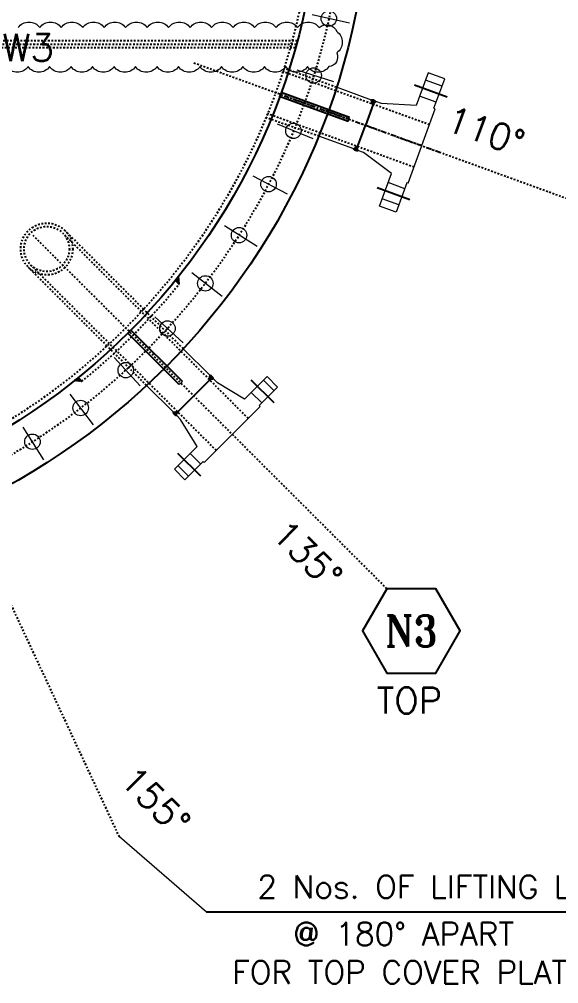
# Model space of a CAD drawing. Header units: inches. Extents: x 26960 to 35074, y -20333 to -19295.
# Drawn here: x 27306.7 to 27338.1, y -19443 to -19386.9 of the extents above; entities that cross this region are included whole.
import ezdxf
from ezdxf.enums import TextEntityAlignment as Align

# ---------------------------------------------------------------- set-up
doc = ezdxf.new("R2010")
doc.units = ezdxf.units.IN
doc.header["$LTSCALE"] = 200
doc.header["$MEASUREMENT"] = 0
for name, pattern in [('CENTER', [2, 1.25, -0.25, 0.25, -0.25]), ('CENTER2', [1.125, 0.75, -0.125, 0.125, -0.125]), ('DASHED', [0.75, 0.5, -0.25]), ('HIDDEN', [0.375, 0.25, -0.125])]:
    doc.linetypes.add(name, pattern=pattern)
for name, color, linetype, lineweight in [('1 (CEN)', 1, 'CENTER2', 9), ('AM_5', 3, 'Continuous', 15), ('B-OBJ', 7, 'Continuous', 13), ('EQUIPMENT', 4, 'Continuous', 13), ('Hidden Line', 3, 'HIDDEN', 9), ('OBJECT', 7, 'Continuous', 18)]:
    doc.layers.add(name, color=color, linetype=linetype, lineweight=lineweight)
for name, color, linetype in [('CEN', 3, 'CENTER'), ('CENTER', 1, 'CENTER'), ('DIMENSION', 8, 'Continuous'), ('text', 3, 'Continuous'), ('WELD', 5, 'Continuous')]:
    doc.layers.add(name, color=color, linetype=linetype)
doc.styles.add('ROMANS', font='romans.shx')
doc.styles.add('ROMANT', font='romant.shx')
doc.styles.add('RS', font='ROMANS.shx', dxfattribs={"width": 0.8})
doc.dimstyles.new('VEP-5', dxfattribs={"dimscale": 0, "dimtxt": 2.5, "dimasz": 2.5, "dimexe": 1, "dimexo": 1, "dimgap": 1, "dimtad": 1, "dimdec": 0, "dimlfac": 20, "dimzin": 9, "dimdsep": 46, "dimtxsty": 'ROMANS', "dimcen": 0, "dimclrd": 256, "dimclre": 256, "dimclrt": 40, "dimadec": 0, "dimazin": 0, "dimtfac": 1, "dimtdec": 0, "dimtofl": 0, "dimtmove": 0, "dimatfit": 3, "dimfxl": 1.25, "dimlwd": -1, "dimlwe": -1, "dimarcsym": 0})

# ---------------------------------------------------------------- blocks, each defined once
blk = doc.blocks.new('*U67')
at = {"layer": 'B-OBJ', "color": 2}
blk.add_line((0, 22.4), (0, -22.4), dxfattribs=at)
at = {"layer": 'B-OBJ', "color": 7}
blk.add_circle((0, -2.4), 9, dxfattribs=at)
blk = doc.blocks.new('*U66')
at = {"layer": 'B-OBJ', "color": 0, "linetype": 'ByBlock', "lineweight": -2, "transparency": 16777216}
for p, rotation in [((-17493.6, -23410.8), 239.9999999999999), ((-17493.6, -23410.8), 239.9999999999999), ((-17493.6, -23410.8), 239.9999999999999), ((-17530.5, -23468.8), 234.9999999999999), ((-17530.5, -23468.8), 234.9999999999999), ((-17530.5, -23468.8), 234.9999999999999), ((-17572.4, -23523.3), 230), ((-17572.4, -23523.3), 230), ((-17572.4, -23523.3), 230), ((-17618.8, -23574), 225), ((-17618.8, -23574), 225), ((-17618.8, -23574), 225), ((-17669.5, -23620.4), 220), ((-17669.5, -23620.4), 220), ((-17669.5, -23620.4), 220), ((-17724, -23662.3), 214.9999999999999), ((-17724, -23662.3), 214.9999999999999), ((-17724, -23662.3), 214.9999999999999), ((-17782, -23699.2), 209.9999999999999), ((-17782, -23699.2), 209.9999999999999), ((-17782, -23699.2), 209.9999999999999), ((-17843, -23730.9), 204.9999999999999), ((-17843, -23730.9), 204.9999999999999), ((-17843, -23730.9), 204.9999999999999), ((-17906.5, -23757.2), 200), ((-17906.5, -23757.2), 200), ((-17906.5, -23757.2), 200), ((-17972, -23777.9), 194.9999999999999), ((-17972, -23777.9), 194.9999999999999), ((-17972, -23777.9), 194.9999999999999)]:
    blk.add_blockref('*U67', p, dxfattribs=dict(at, rotation=rotation))
at = {"layer": 'B-OBJ', "color": 0, "linetype": 'ByBlock', "lineweight": -2, "rotation": 194.9999999999999}
blk.add_blockref('*U67', (-17972, -23777.9), dxfattribs=at)
blk = doc.blocks.new('*D247')
at = {"layer": 'AM_5', "transparency": 16777216}
blk.add_line((27318.608, -19355.963), (27304.589, -19365.704), dxfattribs=at)
blk.add_solid([(27318.75, -19356.168), (27318.465, -19355.758), (27319.839, -19355.107)], dxfattribs=at)
at = {"layer": 'Defpoints', "color": 0, "transparency": 16777216}
for p in [(27319.839, -19355.107), (27252.913, -19401.611)]:
    blk.add_point(p, dxfattribs=at)
at = {"layer": 'AM_5', "color": 40, "transparency": 16777216, "insert": (27307.139, -19361.801), "char_height": 1.5, "attachment_point": 5, "rotation": 34.7935, "style": 'ROMANS'}
blk.add_mtext('%%c1630', dxfattribs=at)

msp = doc.modelspace()

# ---------------------------------------------------------------- hatches: boundary and pattern name
at = {"linetype": 'DASHED'}
h = msp.add_hatch(dxfattribs=at)
h.set_pattern_fill('ANSI37', color=5, scale=0.025, angle=250)
h.set_pattern_definition([(295, (27578.0638153, -21251.3795472), (0.0028322118345, 0.001320682068), []), (25, (27578.0638153, -21251.3795472), (-0.001320682068, 0.0028322118345), [])])
h.paths.add_polyline_path([(27327.44248, -19391.68954, 0.279062), (27327.20616, -19391.60353), (27327.24975, -19391.74177), (27327.22239, -19391.81695), (27327.29287, -19391.8426), (27327.32023, -19391.76743)])
h.paths.add_polyline_path([(27326.17326, -19394.4414, 0.279062), (27326.40958, -19394.52741), (27326.36599, -19394.38917), (27326.39336, -19394.31399), (27326.32288, -19394.28834), (27326.29552, -19394.36352)])
h = msp.add_hatch(dxfattribs=at)
h.set_pattern_fill('ANSI37', color=5, scale=0.025, angle=225)
h.set_pattern_definition([(270, (26740.039674, -21156.6810528), (0.003125, 0), []), (360, (26740.039674, -21156.6810528), (4e-19, 0.003125), [])])
h.paths.add_polyline_path([(27317.9889, -19407.8095, 0.279062), (27317.81107, -19407.63167), (27317.79215, -19407.77538), (27317.73558, -19407.83195), (27317.78862, -19407.88498), (27317.84519, -19407.82842)])
h.paths.add_polyline_path([(27315.67561, -19409.76713, 0.279062), (27315.85344, -19409.94496), (27315.87236, -19409.80124), (27315.92893, -19409.74468), (27315.87589, -19409.69164), (27315.81932, -19409.74821)])
at = {"layer": 'WELD'}
h = msp.add_hatch(dxfattribs=at)
h.set_pattern_fill('ANSI37', color=256, scale=0.25, angle=270)
h.set_pattern_definition([(315, (0, -10.10045), (0.022097086912, 0.022097086912), []), (45, (0, -10.10045), (-0.022097086912, 0.022097086912), [])])
h.paths.add_polyline_path([(27315.9714, -19401.87415, -0.00185527), (27315.79608, -19402.09313), (27316.00951, -19402.30634)])
h.paths.add_polyline_path([(27310.14231, -19407.75306, -0.00179368), (27309.9308, -19407.92282), (27310.35573, -19407.96628)])
h.paths.add_polyline_path([(27248.4867, -19382.35903), (27248.81743, -19382.6232, -0.00175769), (27248.78838, -19382.35903)])
h.paths.add_polyline_path([(27248.81743, -19374.09486), (27248.4867, -19374.35903), (27248.78838, -19374.35903, -0.00175769)])
h.paths.add_polyline_path([(27282.37614, -19340.46958), (27282.00516, -19340.8126, -0.00246882), (27282.37614, -19340.77126)])
h.paths.add_polyline_path([(27290.74713, -19340.8126), (27290.37614, -19340.46958), (27290.37614, -19340.77126, -0.00246882)])

# ---------------------------------------------------------------- linework, layer by layer
at = {"color": 7, "linetype": 'DASHED', "ltscale": 5e-05}
for p, q in [((27322.88368, -19388.15903, 0.22725), (27249.86861, -19388.15903, 0.22725)), ((27322.77395, -19388.55903, 0.22725), (27249.97834, -19388.55903, 0.22725))]:
    msp.add_line(p, q, dxfattribs=at)
at = {"color": 4, "linetype": 'DASHED', "ltscale": 0.0001}
for p, q in [((27325.16166, -19390.85887, 0.22725), (27322.10585, -19389.74665, 0.22725)), ((27324.14799, -19393.70244, 0.22725), (27321.05809, -19392.624, 0.22725)), ((27313.95209, -19403.77269, 0.22725), (27309.38034, -19399.20093, 0.22725)), ((27311.81663, -19405.90815, 0.22725), (27307.24488, -19401.3364, 0.22725)), ((27316.2521, -19406.07269, 0.22725), (27313.95209, -19403.77269, 0.22725)), ((27314.11663, -19408.20815, 0.22725), (27311.81769, -19405.90921, 0.22725))]:
    msp.add_line(p, q, dxfattribs=at)
at = {"color": 7, "linetype": 'DASHED', "ltscale": 0.0001}
for p, q in [((27330.57375, -19393.03623, 0.22725), (27322.04245, -19389.94303, 0.22725)), ((27329.67424, -19395.50762, 0.22725), (27321.15062, -19392.39333, 0.22725)), ((27313.81421, -19403.91057, 0.22725), (27309.24245, -19399.33882, 0.22725)), ((27311.95452, -19405.77026, 0.22725), (27307.38276, -19401.19851, 0.22725)), ((27320.03368, -19410.13005, 0.22725), (27313.81959, -19403.91596, 0.22725)), ((27318.17399, -19411.98974, 0.22725), (27311.9599, -19405.77565, 0.22725))]:
    msp.add_line(p, q, dxfattribs=at)
at = {"color": 7, "linetype": 'DASHED'}
for p, q in [((27325.83565, -19392.84518, 0.22725), (27321.85587, -19391.39908, 0.22725)), ((27325.92262, -19392.60623, 0.22725), (27321.94362, -19391.158, 0.22725)), ((27316.20143, -19407.9793, 0.22725), (27313.2089, -19404.98354, 0.22725)), ((27316.02163, -19408.1591, 0.22725), (27313.02748, -19405.16495, 0.22725))]:
    msp.add_line(p, q, dxfattribs=at)
at = {"color": 0}
for p, q in [((27327.29422, -19391.84258, 0.22725), (27326.84447, -19393.07827, 0.22725)), ((27327.20752, -19391.6035, 0.22725), (27327.25111, -19391.74175, 0.22725)), ((27327.25111, -19391.74175, 0.22725), (27327.22375, -19391.81692, 0.22725)), ((27327.32158, -19391.7674, 0.22725), (27327.29422, -19391.84258, 0.22725)), ((27327.32158, -19391.7674, 0.22725), (27327.29422, -19391.84258, 0.22725)), ((27327.44517, -19391.68867, 0.22725), (27327.32158, -19391.7674, 0.22725)), ((27327.44384, -19391.68952, 0.22725), (27327.32158, -19391.7674, 0.22725)), ((27326.39471, -19394.31397, 0.22725), (27326.84447, -19393.07827, 0.22725)), ((27326.29687, -19394.36349, 0.22725), (27326.32423, -19394.28832, 0.22725)), ((27326.36735, -19394.38914, 0.22725), (27326.39471, -19394.31397, 0.22725)), ((27326.36735, -19394.38914, 0.22725), (27326.39471, -19394.31397, 0.22725)), ((27326.17462, -19394.44137, 0.22725), (27326.29687, -19394.36349, 0.22725)), ((27326.41094, -19394.52739, 0.22725), (27326.36735, -19394.38914, 0.22725)), ((27326.41141, -19394.52889, 0.22725), (27326.36735, -19394.38914, 0.22725)), ((27317.79215, -19407.77538, 0.22725), (27317.73558, -19407.83195, 0.22725)), ((27317.81107, -19407.63167, 0.22725), (27317.79215, -19407.77538, 0.22725)), ((27317.78862, -19407.88498, 0.22725), (27316.85877, -19408.81483, 0.22725)), ((27317.84519, -19407.82842, 0.22725), (27317.78862, -19407.88498, 0.22725)), ((27317.9889, -19407.8095, 0.22725), (27317.84519, -19407.82842, 0.22725)), ((27315.92893, -19409.74468, 0.22725), (27316.85877, -19408.81483, 0.22725)), ((27315.92893, -19409.74468, 0.22725), (27316.85877, -19408.81483, 0.22725)), ((27315.67561, -19409.76713, 0.22725), (27315.81932, -19409.74821, 0.22725)), ((27315.81932, -19409.74821, 0.22725), (27315.87589, -19409.69164, 0.22725)), ((27315.85344, -19409.94496, 0.22725), (27315.87236, -19409.80124, 0.22725)), ((27315.87236, -19409.80124, 0.22725), (27315.92893, -19409.74468, 0.22725))]:
    msp.add_line(p, q, dxfattribs=at)
for p, q in [((27315.79608, -19402.09313, 0.22725), (27316.00951, -19402.30634, 0.22725)), ((27316.00951, -19402.30634, 0.22725), (27315.9714, -19401.87415, 0.22725)), ((27310.14231, -19407.75306, 0.22725), (27310.35573, -19407.96628, 0.22725)), ((27310.35573, -19407.96628, 0.22725), (27309.9308, -19407.92282, 0.22725))]:
    msp.add_line(p, q)
at = {"elevation": 0.22725}
msp.add_lwpolyline([(27328.09333, -19420.03206), (27326.6728, -19422.4925), (27328.09333, -19424.95294), (27330.9344, -19424.95294), (27332.35493, -19422.4925), (27330.9344, -19420.03206)], close=True, dxfattribs=at)
for radius in [40.75, 37.8]:
    msp.add_circle((27286.37614, -19378.35903, 0.22725), radius)
at = {"color": 4, "linetype": 'DASHED', "ltscale": 0.0001}
msp.add_circle((27308.31261, -19400.26867, 0.22725), 1.51, dxfattribs=at)
at = {"color": 7, "linetype": 'DASHED', "ltscale": 0.0001}
msp.add_circle((27308.31261, -19400.26867, 0.22725), 1.315, dxfattribs=at)
at = {"color": 0}
for centre, start, end in [((27327.25462, -19391.84173, 0.22725), 38.815204, 101.184796), ((27326.36383, -19394.28916, 0.22725), 218.815204, 281.184796), ((27317.75308, -19407.86748, 0.22725), 13.815204, 76.184796), ((27315.91143, -19409.70914, 0.22725), 193.815204, 256.184796)]:
    msp.add_arc(centre, 0.24284, start, end, dxfattribs=at)
at = {"color": 7, "linetype": 'DASHED', "ltscale": 5e-05}
msp.add_arc((27286.37614, -19378.35903, 0.22725), 38.1, 309.004806, 321.057627, dxfattribs=at)
at = {"layer": '1 (CEN)', "ltscale": 0.5}
msp.add_line((27317.59622, -19438.84882, 0.22725), (27312.54117, -19434.4701, 0.22725), dxfattribs=at)
at = {"layer": 'B-OBJ', "color": 4}
for p, q in [((27321.85587, -19391.39908, 0.22725), (27321.94362, -19391.158, 0.22725)), ((27325.83565, -19392.84518, 0.22725), (27325.92184, -19392.60838, 0.22725)), ((27316.20143, -19407.9793, 0.22725), (27316.02324, -19408.15749, 0.22725))]:
    msp.add_line(p, q, dxfattribs=at)
at = {"layer": 'B-OBJ', "color": 6}
msp.add_lwpolyline([(27306.6517, -19387.38479, -0.5206), (27307.9017, -19387.38479, -0.5206), (27309.1517, -19387.38479, -0.5206), (27310.4017, -19387.38479, -0.5206), (27311.6517, -19387.38479, -0.5206), (27312.9017, -19387.38479, -0.5206), (27314.1517, -19387.38479, -0.5206), (27315.4017, -19387.38479, -0.5206), (27316.6517, -19387.38479, -0.5206), (27317.9017, -19387.38479, -0.5206), (27319.1517, -19387.38479, -0.5206), (27320.4017, -19387.38479, -0.5206), (27321.6517, -19387.38479, -0.5206), (27322.9017, -19387.38479, -0.5206), (27324.1517, -19387.38479, -0.5206), (27325.1779, -19387.60859, -0.5206), (27325.1779, -19388.85859, -0.5206), (27324.7261, -19389.65679, -0.5206), (27323.4761, -19389.65679, -0.5206), (27322.2261, -19389.65679, -0.5206), (27320.9761, -19389.65679, -0.5206), (27319.7261, -19389.65679, -0.5206), (27318.4761, -19389.65679, -0.5206), (27317.2261, -19389.65679, -0.5206), (27315.9761, -19389.65679, -0.5206), (27314.7261, -19389.65679, -0.5206), (27313.4761, -19389.65679, -0.5206), (27312.2261, -19389.65679, -0.5206), (27310.9761, -19389.65679, -0.5206), (27309.7261, -19389.65679, -0.5206), (27308.4761, -19389.65679, -0.5206), (27307.2261, -19389.65679, -0.5206), (27305.9761, -19389.65679, -0.5206)], format="xyb", dxfattribs=at)
at = {"layer": 'CEN', "color": 2, "linetype": 'CENTER'}
for p, q in [((27331.60458, -19391.43205, 0.22725), (27329.697, -19390.73775, 0.22725)), ((27329.43275, -19397.39909, 0.22725), (27327.52517, -19396.70479, 0.22725)), ((27321.53275, -19409.22495, 0.22725), (27320.20869, -19407.90089, 0.22725)), ((27317.26889, -19413.48881, 0.22725), (27315.94484, -19412.16475, 0.22725))]:
    msp.add_line(p, q, dxfattribs=at)
at = {"layer": 'CENTER', "linetype": 'CENTER', "ltscale": 0.0001}
for p, q in [((27312.54117, -19434.4701, 0.22725), (27261.47762, -19324.96398, 0.22725)), ((27322.8294, -19388.35903, 0.22725), (27249.92289, -19388.35903, 0.22725)), ((27342.90199, -19398.91681, 0.22725), (27316.86299, -19389.44673, 0.22725)), ((27307.49434, -19399.45374, 0.22725), (27328.09333, -19420.03206, 0.22725))]:
    msp.add_line(p, q, dxfattribs=at)
at = {"layer": 'CENTER', "linetype": 'CENTER', "ltscale": 0.001}
msp.add_line((27331.1558, -19394.64747, 0.22725), (27321.89974, -19391.27854, 0.22725), dxfattribs=at)
msp.add_line((27331.1558, -19394.64747, 0.22725), (27321.89974, -19391.27854, 0.22725), dxfattribs=at)
at = {"layer": 'CENTER', "ltscale": 5}
msp.add_line((27346.3831, -19438.84882, 0.22725), (27317.59622, -19438.84882, 0.22725), dxfattribs=at)
at = {"layer": 'CENTER', "linetype": 'CENTER', "ltscale": 0.0001}
msp.add_circle((27286.37614, -19378.35903, 0.22725), 39.275, dxfattribs=at)
at = {"layer": 'DIMENSION', "linetype": 'DASHED', "ltscale": 0.0001}
msp.add_circle((27286.37614, -19378.35903, 0.22725), 37.5, dxfattribs=at)
at = {"layer": 'EQUIPMENT'}
for p, q in [((27330.49262, -19390.0137, 0.22725), (27329.80003, -19391.91658, 0.22725)), ((27331.46051, -19390.36598, 0.22725), (27330.49262, -19390.0137, 0.22725)), ((27330.83632, -19392.08092, 0.22725), (27331.46051, -19390.36598, 0.22725)), ((27327.20752, -19391.6035, 0.22725), (27325.16166, -19390.85887, 0.22725)), ((27327.77406, -19391.80838, 0.22725), (27327.44517, -19391.68867, 0.22725)), ((27329.80003, -19391.91658, 0.22725), (27327.77406, -19391.80838, 0.22725)), ((27330.91149, -19392.10828, 0.22725), (27330.83632, -19392.08092, 0.22725)), ((27329.33649, -19396.43556, 0.22725), (27330.91149, -19392.10828, 0.22725)), ((27326.17462, -19394.44137, 0.22725), (27324.12942, -19393.69698, 0.22725)), ((27326.7403, -19394.6486, 0.22725), (27326.41141, -19394.52889, 0.22725)), ((27328.36184, -19395.86798, 0.22725), (27326.7403, -19394.6486, 0.22725)), ((27327.66925, -19397.77086, 0.22725), (27328.36184, -19395.86798, 0.22725)), ((27329.26132, -19396.4082, 0.22725), (27328.63713, -19398.12314, 0.22725)), ((27329.33649, -19396.43556, 0.22725), (27329.26132, -19396.4082, 0.22725)), ((27328.63713, -19398.12314, 0.22725), (27327.66925, -19397.77086, 0.22725)), ((27317.81107, -19407.63167, 0.22725), (27316.2521, -19406.07269, 0.22725)), ((27321.12439, -19407.6923, 0.22725), (27319.80564, -19409.01105, 0.22725)), ((27321.74134, -19408.30925, 0.22725), (27321.12439, -19407.6923, 0.22725)), ((27315.67561, -19409.76713, 0.22725), (27314.11663, -19408.20815, 0.22725)), ((27318.23639, -19408.05698, 0.22725), (27317.9889, -19407.8095, 0.22725)), ((27319.80564, -19409.01105, 0.22725), (27318.23639, -19408.05698, 0.22725)), ((27320.67538, -19409.37521, 0.22725), (27321.74134, -19408.30925, 0.22725)), ((27317.47572, -19412.68801, 0.22725), (27320.73195, -19409.43178, 0.22725)), ((27320.73195, -19409.43178, 0.22725), (27320.67538, -19409.37521, 0.22725)), ((27316.10092, -19410.19245, 0.22725), (27315.85344, -19409.94496, 0.22725)), ((27317.05499, -19411.7617, 0.22725), (27316.10092, -19410.19245, 0.22725)), ((27315.73624, -19413.08045, 0.22725), (27317.05499, -19411.7617, 0.22725)), ((27317.41915, -19412.63144, 0.22725), (27316.35319, -19413.6974, 0.22725)), ((27317.47572, -19412.68801, 0.22725), (27317.41915, -19412.63144, 0.22725)), ((27316.35319, -19413.6974, 0.22725), (27315.73624, -19413.08045, 0.22725))]:
    msp.add_line(p, q, dxfattribs=at)
at = {"layer": 'Hidden Line', "ltscale": 5}
for p, q in [((27331.30574, -19390.79119, 0.22725), (27330.33786, -19390.43891, 0.22725)), ((27330.96372, -19391.73088, 0.22725), (27329.99584, -19391.3786, 0.22725)), ((27329.13391, -19396.75824, 0.22725), (27328.16603, -19396.40596, 0.22725)), ((27328.79189, -19397.69793, 0.22725), (27327.82401, -19397.34565, 0.22725)), ((27321.53275, -19408.51784, 0.22725), (27320.9158, -19407.90089, 0.22725)), ((27320.82564, -19409.22495, 0.22725), (27320.20869, -19408.608, 0.22725)), ((27317.26889, -19412.7817, 0.22725), (27316.65194, -19412.16475, 0.22725)), ((27316.56179, -19413.48881, 0.22725), (27315.94484, -19412.87185, 0.22725))]:
    msp.add_line(p, q, dxfattribs=at)

# ---------------------------------------------------------------- block references
at = {"layer": 'B-OBJ', "color": 2, "xscale": 0.05000000000000001, "yscale": 0.05000000000000001, "zscale": 0.05000000000000001, "rotation": 17.49999999999999}
msp.add_blockref('*U66', (27807.0461, -18007.49998, 0.22725), dxfattribs=at)

# ---------------------------------------------------------------- texts
at = {"style": 'ROMANT', "width": 0.9}
msp.add_attdef('N3', text='', height=1.8, dxfattribs=at).set_placement((27329.51387, -19422.4925, 0.22725), align=Align.MIDDLE)
at = {"layer": 'OBJECT', "color": 3, "lineweight": 15, "style": 'RS'}
msp.add_text('W3', height=1.6, dxfattribs=at).set_placement((27305.71798, -19389.34654, 0.21714))
at = {"layer": 'text', "style": 'ROMANS'}
for s, rotation, p in [('110%%D', 339.882219, (27333.57974, -19394.10886, 0.22725)), ('135%%D', 315.117781, (27322.9463, -19418.58649, 0.22725)), ('155%%D', 315.117781, (27314.11012, -19432.90758, 0.4545))]:
    msp.add_text(s, height=1.5, rotation=rotation, dxfattribs=at).set_placement(p, align=Align.CENTER)
msp.add_text('TOP', height=1.5, dxfattribs=at).set_placement((27327.50164, -19427.29059, 0.22725))
for s, p in [('2 Nos. OF LIFTING LUGS', (27331.47548, -19438.04671, 0.22725)), ('@ 180%%d APART ', (27329.52597, -19440.78935, 0.22725)), ('FOR TOP COVER PLATE', (27329.38217, -19443.01815, 0.22725))]:
    msp.add_text(s, height=1.3333333, dxfattribs=at).set_placement(p, align=Align.CENTER)

# ---------------------------------------------------------------- dimensions: what is measured, and where the dimension line sits
at = {"layer": 'AM_5'}
dim = msp.add_diameter_dim_2p(p1=(27252.91292, -19401.61097, 0.5767), p2=(27319.83937, -19355.10708, -0.1222), dimstyle='VEP-5', override={"dimscale": 1, "dimtxt": 1.5, "dimasz": 1.5}, dxfattribs=at)
dim.commit()
dim.dimension.update_dxf_attribs({"geometry": '*D247', "text_midpoint": (27308.1374, -19363.2382), "dimtype": 163})

doc.saveas('drawing.dxf')
